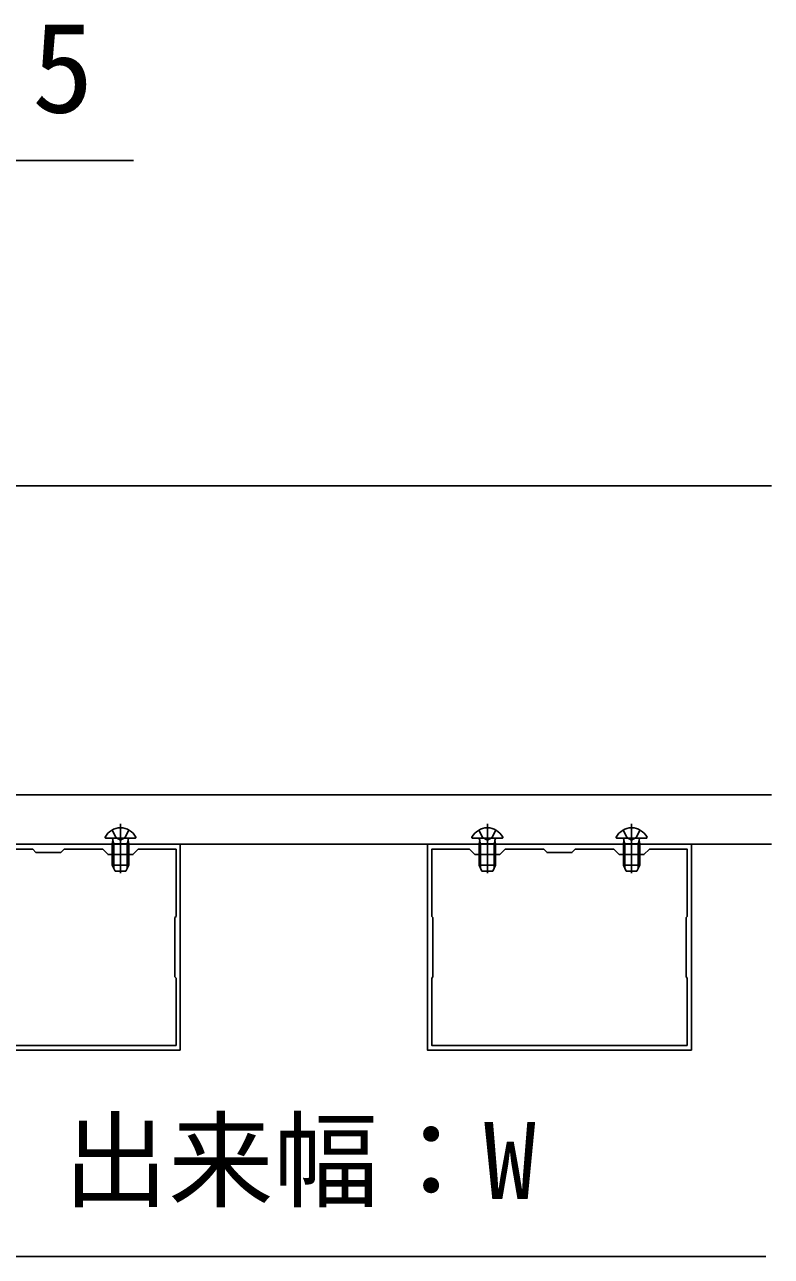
# Model space of a CAD drawing. Units: millimetres, scale not verified. Extents: x -1312 to 1312, y -1956 to 1944.
# Drawn here: x 625.4 to 806.5, y 46.9 to 345.8 of the extents above; entities that cross this region are included whole.
import ezdxf
from ezdxf.enums import TextEntityAlignment as Align

# ---------------------------------------------------------------- set-up
doc = ezdxf.new("R2010")
doc.units = ezdxf.units.MM
doc.header["$LTSCALE"] = 10
for name, color, linetype in [('0-2_YKK_11', 7, 'Continuous'), ('0-3_YKK_12', 2, 'Continuous'), ('0-4_YKK_13', 4, 'Continuous'), ('0-5_YKK_D', 6, 'Continuous')]:
    doc.layers.add(name, color=color, linetype=linetype)
doc.styles.add('ＭＳ ゴシック', font='')
doc.styles.get('ＭＳ ゴシック').set_extended_font_data('MS Gothic')

msp = doc.modelspace()

# ---------------------------------------------------------------- linework, layer by layer
at = {"layer": '0-2_YKK_11'}
for points in [[(663.14, 96.87), (599.14, 96.87), (599.14, 146.87), (663.14, 146.87)], [(787.14, 96.87), (723.14, 96.87), (723.14, 146.87), (787.14, 146.87)], [(662.14, 98.07), (600.14, 98.07), (600.14, 114.37), (600.44, 114.67), (600.44, 129.07), (600.14, 129.37), (600.14, 145.67), (609.34, 145.67), (610.64, 144.37), (616.64, 144.37), (617.94, 145.67), (627.34, 145.67), (628.14, 144.87), (634.14, 144.87), (634.94, 145.67), (644.34, 145.67), (645.64, 144.37), (651.64, 144.37), (652.94, 145.67), (662.14, 145.67), (662.14, 129.37), (661.84, 129.07), (661.84, 114.67), (662.14, 114.37)], [(786.14, 98.07), (724.14, 98.07), (724.14, 114.37), (724.44, 114.67), (724.44, 129.07), (724.14, 129.37), (724.14, 145.67), (733.34, 145.67), (734.64, 144.37), (740.64, 144.37), (741.94, 145.67), (751.34, 145.67), (752.14, 144.87), (758.14, 144.87), (758.94, 145.67), (768.34, 145.67), (769.64, 144.37), (775.64, 144.37), (776.94, 145.67), (786.14, 145.67), (786.14, 129.37), (785.84, 129.07), (785.84, 114.67), (786.14, 114.37)]]:
    msp.add_lwpolyline(points, close=True, dxfattribs=at)
at = {"layer": '0-3_YKK_12'}
for points in [[(806.54, 158.87), (611.64, 158.87), (611.64, 233.87), (806.54, 233.87)], [(806.54, 158.87), (599.14, 158.87), (599.14, 146.87), (806.54, 146.87)]]:
    msp.add_lwpolyline(points, dxfattribs=at)
at = {"layer": '0-4_YKK_13'}
for p, q in [((646.59, 150.34), (647.49, 148.52)), ((648.64, 151.87), (648.64, 139.88)), ((650.69, 150.34), (649.78, 148.52)), ((735.59, 150.34), (736.49, 148.52)), ((737.64, 151.87), (737.64, 139.88)), ((739.69, 150.34), (738.78, 148.52)), ((770.59, 150.34), (771.49, 148.52)), ((772.64, 151.87), (772.64, 139.88)), ((774.69, 150.34), (773.78, 148.52)), ((645.04, 148.37), (652.23, 148.37)), ((646.64, 146.97), (646.78, 147.78)), ((650.64, 146.97), (646.64, 146.97)), ((647.01, 146.97), (646.77, 147.99)), ((648.64, 147.91), (647.49, 148.52)), ((648.64, 147.91), (649.78, 148.52)), ((650.26, 146.97), (650.5, 147.99)), ((650.64, 146.97), (650.49, 147.78)), ((734.04, 148.37), (741.23, 148.37)), ((735.64, 146.97), (735.78, 147.78)), ((739.64, 146.97), (735.64, 146.97)), ((736.01, 146.97), (735.77, 147.99)), ((737.64, 147.91), (736.49, 148.52)), ((737.64, 147.91), (738.78, 148.52)), ((739.26, 146.97), (739.5, 147.99)), ((739.64, 146.97), (739.49, 147.78)), ((769.04, 148.37), (776.23, 148.37)), ((770.64, 146.97), (770.78, 147.78)), ((774.64, 146.97), (770.64, 146.97)), ((771.01, 146.97), (770.77, 147.99)), ((772.64, 147.91), (771.49, 148.52)), ((772.64, 147.91), (773.78, 148.52)), ((774.26, 146.97), (774.5, 147.99)), ((774.64, 146.97), (774.49, 147.78)), ((647.34, 140.37), (646.64, 141.77)), ((650.64, 141.77), (646.64, 141.77)), ((650.64, 141.77), (649.94, 140.37)), ((736.34, 140.37), (735.64, 141.77)), ((739.64, 141.77), (735.64, 141.77)), ((739.64, 141.77), (738.94, 140.37)), ((771.34, 140.37), (770.64, 141.77)), ((774.64, 141.77), (770.64, 141.77)), ((774.64, 141.77), (773.94, 140.37)), ((649.94, 140.37), (647.34, 140.37)), ((738.94, 140.37), (736.34, 140.37)), ((773.94, 140.37), (771.34, 140.37))]:
    msp.add_line(p, q, dxfattribs=at)
for points in [[(646.64, 146.97), (646.64, 144.37), (646.64, 141.77)], [(647.01, 146.97), (647.01, 144.37), (647.01, 141.01)], [(650.26, 146.97), (650.26, 144.37), (650.26, 141.01)], [(650.64, 146.97), (650.64, 144.37), (650.64, 141.77)], [(735.64, 146.97), (735.64, 144.37), (735.64, 141.77)], [(736.01, 146.97), (736.01, 144.37), (736.01, 141.01)], [(739.26, 146.97), (739.26, 144.37), (739.26, 141.01)], [(739.64, 146.97), (739.64, 144.37), (739.64, 141.77)], [(770.64, 146.97), (770.64, 144.37), (770.64, 141.77)], [(771.01, 146.97), (771.01, 144.37), (771.01, 141.01)], [(774.26, 146.97), (774.26, 144.37), (774.26, 141.01)], [(774.64, 146.97), (774.64, 144.37), (774.64, 141.77)]]:
    msp.add_lwpolyline(points, dxfattribs=at)
for centre, radius, start, end in [((648.64, 146.67), 4.2, 27.281, 152.719), ((737.64, 146.67), 4.2, 27.281, 152.719), ((772.64, 146.67), 4.2, 27.281, 152.719), ((645.04, 148.53), 0.154, 152.719, 270), ((646.29, 147.87), 0.5, 349.909, 90), ((650.98, 147.87), 0.5, 90, 190.091), ((652.23, 148.53), 0.154, 270, 27.281), ((734.04, 148.53), 0.154, 152.719, 270), ((735.29, 147.87), 0.5, 349.909, 90), ((739.98, 147.87), 0.5, 90, 190.091), ((741.23, 148.53), 0.154, 270, 27.281), ((769.04, 148.53), 0.154, 152.719, 270), ((770.29, 147.87), 0.5, 349.909, 90), ((774.98, 147.87), 0.5, 90, 190.091), ((776.23, 148.53), 0.154, 270, 27.281)]:
    msp.add_arc(centre, radius, start, end, dxfattribs=at)
at = {"layer": '0-5_YKK_D'}
for p, q in [((611.64, 312.82), (651.77, 312.82)), ((599.14, 46.87), (644.6, 46.87)), ((625.39, 46.87), (805.17, 46.87))]:
    msp.add_line(p, q, dxfattribs=at)

# ---------------------------------------------------------------- texts
at = {"layer": '0-5_YKK_D', "style": 'ＭＳ ゴシック'}
for s, height, p in [('5', 21.99, (627.17, 317.82)), ('出来幅：W', 18.7, (634.72, 55.2))]:
    msp.add_text(s, height=height, dxfattribs=at).set_placement(p, align=Align.BOTTOM_LEFT)

doc.saveas('drawing.dxf')
